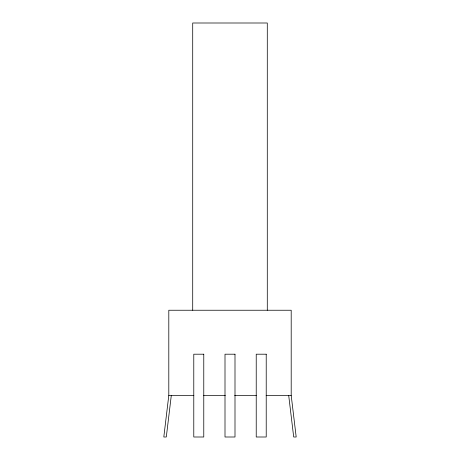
<?xml version="1.0" encoding="UTF-8"?>
<svg xmlns="http://www.w3.org/2000/svg" width="460" height="460" viewBox="0 0 460 460"><rect width="100%" height="100%" fill="white"/><g stroke="black" fill="none" stroke-linecap="round" stroke-linejoin="round"><path stroke-width="0.69" d="M288.696 395.41L293.693 437L296.188 437L291.197 395.41L291.197 310.241L168.803 310.241L168.803 395.41L163.812 437L166.307 437L171.304 395.41M168.803 395.41L193.855 395.41M203.671 395.41L225.348 395.41M234.652 395.41L256.329 395.41M266.144 395.41L291.197 395.41M267.289 310.241L267.289 23L192.711 23L192.711 310.241M203.774 354.2L193.781 354.2L193.781 437L203.774 437L203.774 354.2M234.997 354.2L225.003 354.2L225.003 437L234.997 437L234.997 354.2M266.219 354.2L256.226 354.2L256.226 437L266.219 437L266.219 354.2"/></g></svg>
